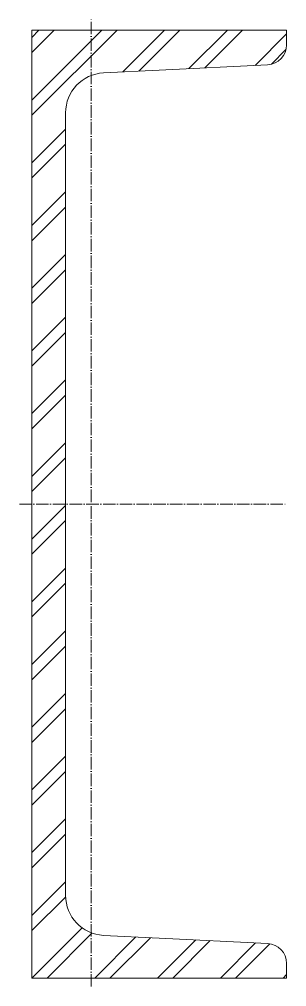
# Model space of a CAD drawing. Header units: metres. Extents: x -5 to 102, y -193 to 194.
import ezdxf

# ---------------------------------------------------------------- set-up
doc = ezdxf.new("R2010")
doc.units = ezdxf.units.M
doc.linetypes.add('MV_hartlijn_staal', pattern=[6.6, 5, -0.8, 0, -0.8])
doc.layers.add('A-DETL-GENF', color=92, linetype='Continuous', lineweight=18)

# ---------------------------------------------------------------- blocks, each defined once
blk = doc.blocks.new('28 Staalprofielen-UNP-2d - UNP380-4451304-00_0 Basismaterialen')
at = {"layer": 'A-DETL-GENF', "lineweight": 13}
h = blk.add_hatch(dxfattribs=at)
h.set_pattern_fill('FP_285', color=256, style=0, pattern_type=2)
h.set_pattern_definition([(225, (-4560.222, -1789.265), (12.57236, -12.57236), []), (225, (-4560.222, -1808.315), (12.57236, -12.57236), [])])
h.paths.add_polyline_path([(46.56, 190), (0, 190), (0, -190), (102, -190), (102, -184.16), (101.74, -182.15), (100.99, -180.28), (99.8, -178.65), (98.23, -177.37), (96.39, -176.53), (94.4, -176.17), (28.7, -172.89), (24.72, -172.17), (21.04, -170.49), (17.91, -167.93), (15.51, -164.67), (14.01, -160.92), (13.5, -156.91), (13.5, 156.91), (14.01, 160.92), (15.51, 164.67), (17.91, 167.93), (21.04, 170.49), (24.72, 172.17), (28.7, 172.89), (94.4, 176.17), (96.39, 176.53), (98.23, 177.37), (99.8, 178.65), (100.99, 180.28), (101.74, 182.15), (102, 184.16), (102, 190)])
at = {"layer": 'A-DETL-GENF', "linetype": 'MV_hartlijn_staal', "lineweight": 13}
for p, q in [((23.8, -193.46), (23.8, 194.37)), ((-5, 0), (102, 0))]:
    blk.add_line(p, q, dxfattribs=at)
at = {"layer": 'A-DETL-GENF'}
for p, q in [((102, 190), (0, 190)), ((0, 190), (0, -190)), ((102, 184.16), (102, 190)), ((51, 174), (94.4, 176.17)), ((28.7, 172.89), (51, 174)), ((13.5, -156.91), (13.5, 156.91)), ((51, -174), (28.7, -172.89)), ((94.4, -176.17), (51, -174)), ((102, -190), (102, -184.16)), ((0, -190), (102, -190))]:
    blk.add_line(p, q, dxfattribs=at)
for centre, radius, start, end in [((94, 184.16), 8, 272.8624, 0), ((29.5, 156.91), 16, 92.8624, 180), ((29.5, -156.91), 16, 180, 267.1376), ((94, -184.16), 8, 360, 87.1376)]:
    blk.add_arc(centre, radius, start, end, dxfattribs=at)

msp = doc.modelspace()

# ---------------------------------------------------------------- block references
msp.add_blockref('28 Staalprofielen-UNP-2d - UNP380-4451304-00_0 Basismaterialen', (0, 0))

doc.saveas('drawing.dxf')
